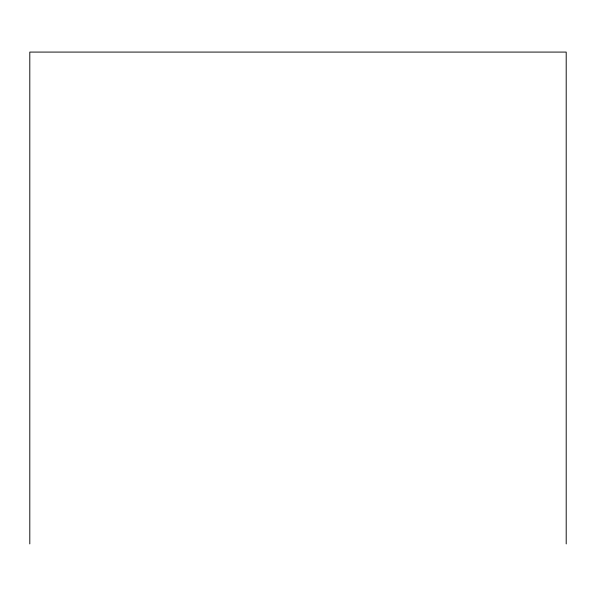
<?xml version="1.0" encoding="UTF-8"?>
<svg xmlns="http://www.w3.org/2000/svg" width="596" height="596" viewBox="0 0 596 596"><rect width="100%" height="100%" fill="white"/><g stroke="black" fill="none" stroke-linecap="round" stroke-linejoin="round"><path stroke-width="0.89" d="M566.2 543.917L566.2 52.083L29.8 52.083L29.8 543.917"/></g></svg>
